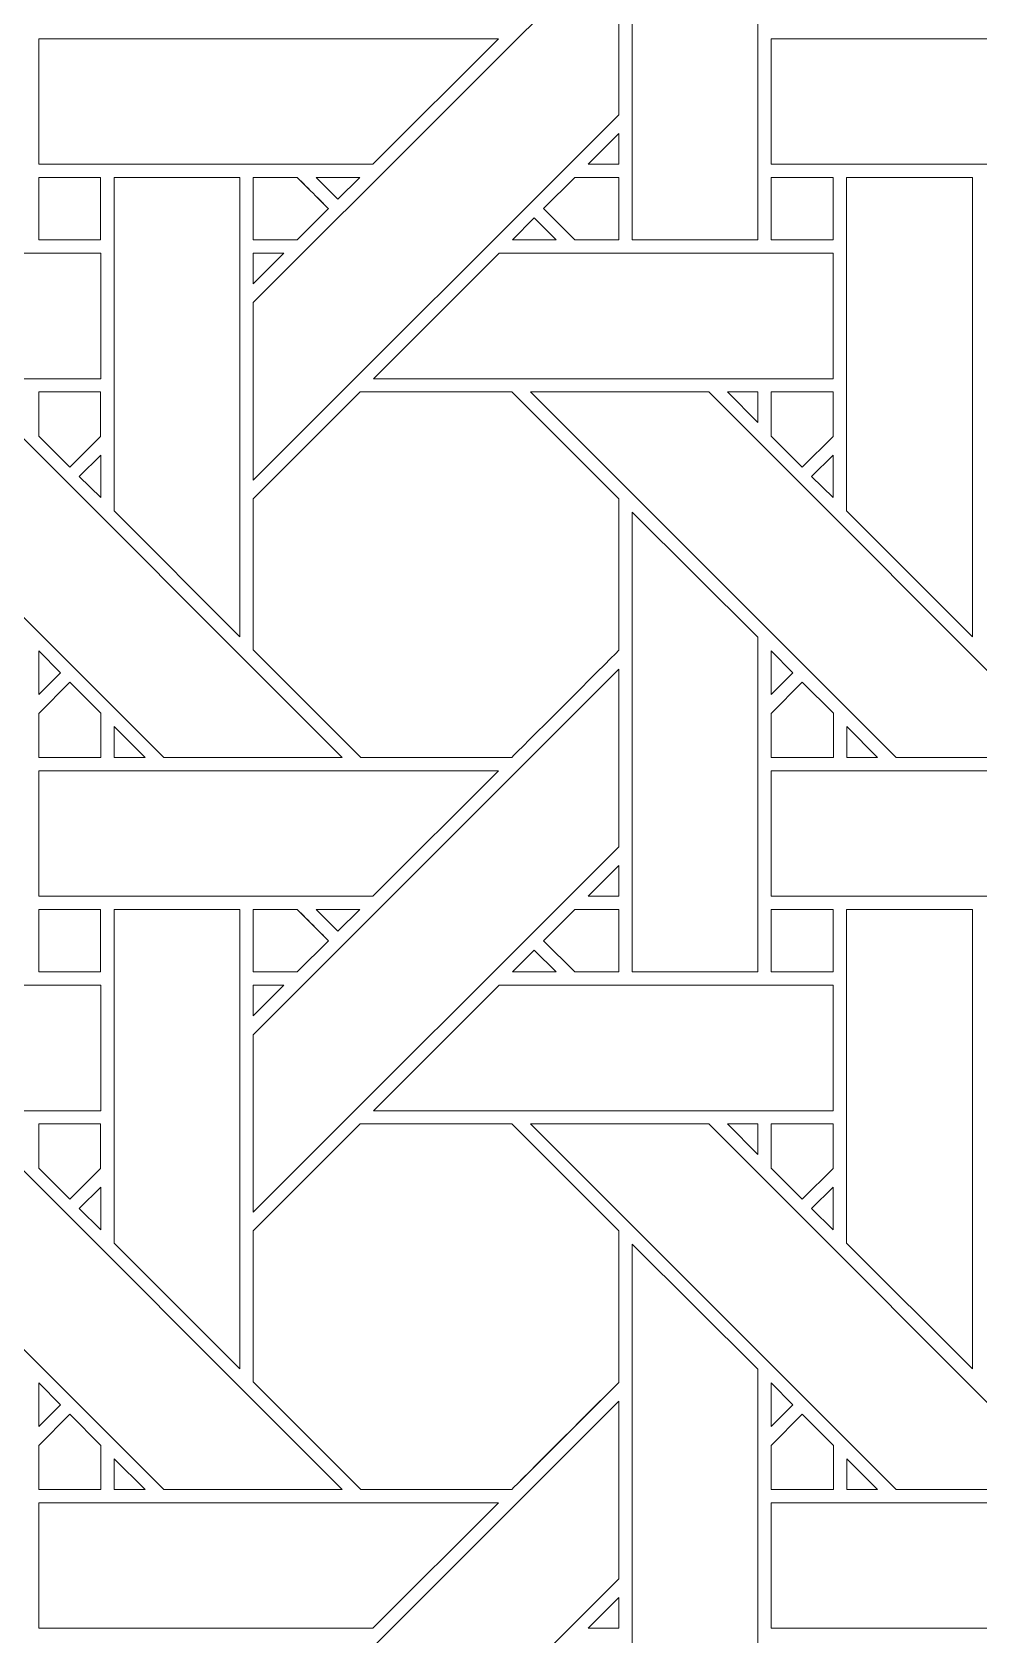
# Model space of a CAD drawing. Header units: inches. Extents: x 2.4 to 22.4, y -0.9 to 19.1.
# Drawn here: x 8.539 to 9.766, y 10.093 to 12.17 of the extents above; entities that cross this region are included whole.
import ezdxf

# ---------------------------------------------------------------- set-up
doc = ezdxf.new("R2010")
doc.units = ezdxf.units.IN
doc.header["$MEASUREMENT"] = 0
doc.layers.add('Design', color=7, linetype='Continuous', lineweight=0)

msp = doc.modelspace()

# ---------------------------------------------------------------- linework, layer by layer
at = {"layer": 'Design'}
for points, knots in [([(12.3829, 19.0948), (6.86, 19.0948), (2.3829, 14.6176), (2.3829, 9.0948), (2.3829, 3.5719), (6.86, -0.9052), (12.3829, -0.9052), (17.9057, -0.9052), (22.3829, 3.5719), (22.3829, 9.0948), (22.3829, 14.6176), (17.9057, 19.0948), (12.3829, 19.0948)], [0, 0, 0, 0, 1, 1, 1, 2, 2, 2, 3, 3, 3, 4, 4, 4, 4]), ([(12.3829, 17.972), (7.4801, 17.972), (3.5056, 13.9975), (3.5056, 9.0948), (3.5056, 4.192), (7.4801, 0.2175), (12.3829, 0.2175), (17.2856, 0.2175), (21.2601, 4.192), (21.2601, 9.0948), (21.2601, 13.9975), (17.2856, 17.972), (12.3829, 17.972)], [0, 0, 0, 0, 1, 1, 1, 2, 2, 2, 3, 3, 3, 4, 4, 4, 4]), ([(9.3163, 11.9006), (9.3163, 11.9006), (9.3163, 12.4964), (9.3163, 12.4964), (9.3163, 12.4964), (9.4791, 12.3343), (9.4791, 12.3343), (9.4791, 12.3343), (9.4791, 11.9006), (9.4791, 11.9006), (9.4791, 11.9006), (9.3163, 11.9006), (9.3163, 11.9006)], [0, 0, 0, 0, 1, 1, 1, 2, 2, 2, 3, 3, 3, 4, 4, 4, 4]), ([(9.2992, 12.0628), (9.2992, 12.0628), (8.8255, 11.5892), (8.8255, 11.5892), (8.8255, 11.5892), (8.8255, 11.8193), (8.8255, 11.8193), (8.8255, 11.8193), (9.2992, 12.2929), (9.2992, 12.2929), (9.2992, 12.2929), (9.2992, 12.0628), (9.2992, 12.0628)], [0, 0, 0, 0, 1, 1, 1, 2, 2, 2, 3, 3, 3, 4, 4, 4, 4]), ([(9.1433, 12.1613), (9.1433, 12.1613), (8.9806, 11.9986), (8.9806, 11.9986), (8.9806, 11.9986), (8.5476, 11.9986), (8.5476, 11.9986), (8.5476, 11.9986), (8.5476, 12.1613), (8.5476, 12.1613), (8.5476, 12.1613), (9.1433, 12.1613), (9.1433, 12.1613)], [0, 0, 0, 0, 1, 1, 1, 2, 2, 2, 3, 3, 3, 4, 4, 4, 4]), ([(10.0921, 12.1613), (10.0921, 12.1613), (9.9293, 11.9986), (9.9293, 11.9986), (9.9293, 11.9986), (9.4964, 11.9986), (9.4964, 11.9986), (9.4964, 11.9986), (9.4964, 12.1613), (9.4964, 12.1613), (9.4964, 12.1613), (10.0921, 12.1613), (10.0921, 12.1613)], [0, 0, 0, 0, 1, 1, 1, 2, 2, 2, 3, 3, 3, 4, 4, 4, 4]), ([(9.2594, 11.9987), (9.2594, 11.9987), (9.2992, 12.0384), (9.2992, 12.0384), (9.2992, 12.0384), (9.2992, 11.9987), (9.2992, 11.9987), (9.2992, 11.9987), (9.2594, 11.9987), (9.2594, 11.9987)], [0, 0, 0, 0, 1, 1, 1, 2, 2, 2, 3, 3, 3, 3]), ([(8.5476, 11.9006), (8.5476, 11.9006), (8.5476, 11.9814), (8.5476, 11.9814), (8.5476, 11.9814), (8.6278, 11.9814), (8.6278, 11.9814), (8.6278, 11.9814), (8.6278, 11.9006), (8.6278, 11.9006), (8.6278, 11.9006), (8.5476, 11.9006), (8.5476, 11.9006)], [0, 0, 0, 0, 1, 1, 1, 2, 2, 2, 3, 3, 3, 4, 4, 4, 4]), ([(8.6278, 11.9814), (8.6278, 11.9814), (8.6278, 11.9006), (8.6278, 11.9006), (8.6278, 11.9006), (8.5476, 11.9006), (8.5476, 11.9006), (8.5476, 11.9006), (8.5476, 11.9814), (8.5476, 11.9814), (8.5476, 11.9814), (8.6278, 11.9814), (8.6278, 11.9814)], [0, 0, 0, 0, 1, 1, 1, 2, 2, 2, 3, 3, 3, 4, 4, 4, 4]), ([(8.6454, 11.5492), (8.6454, 11.5492), (8.6454, 11.9814), (8.6454, 11.9814), (8.6454, 11.9814), (8.8083, 11.9814), (8.8083, 11.9814), (8.8083, 11.9814), (8.8083, 11.3863), (8.8083, 11.3863), (8.8083, 11.3863), (8.6454, 11.5492), (8.6454, 11.5492)], [0, 0, 0, 0, 1, 1, 1, 2, 2, 2, 3, 3, 3, 4, 4, 4, 4]), ([(8.8825, 11.9814), (8.8877, 11.9763), (8.9184, 11.9455), (8.9228, 11.9411), (8.9228, 11.9411), (8.8824, 11.9006), (8.8824, 11.9006), (8.8824, 11.9006), (8.8255, 11.9006), (8.8255, 11.9006), (8.8255, 11.9006), (8.8255, 11.9814), (8.8255, 11.9814), (8.8255, 11.9814), (8.8825, 11.9814), (8.8825, 11.9814)], [0, 0, 0, 0, 1, 1, 1, 2, 2, 2, 3, 3, 3, 4, 4, 4, 5, 5, 5, 5]), ([(8.9228, 11.9411), (8.9228, 11.9411), (8.8824, 11.9006), (8.8824, 11.9006), (8.8824, 11.9006), (8.8255, 11.9006), (8.8255, 11.9006), (8.8255, 11.9006), (8.8255, 11.9814), (8.8255, 11.9814), (8.8255, 11.9814), (8.8825, 11.9814), (8.8825, 11.9814), (8.8878, 11.9762), (8.9186, 11.9453), (8.9228, 11.9411)], [0, 0, 0, 0, 1, 1, 1, 2, 2, 2, 3, 3, 3, 4, 4, 4, 5, 5, 5, 5]), ([(8.9351, 11.9532), (8.9351, 11.9532), (8.9069, 11.9814), (8.9069, 11.9814), (8.9069, 11.9814), (8.9634, 11.9814), (8.9634, 11.9814), (8.9634, 11.9814), (8.9351, 11.9532), (8.9351, 11.9532)], [0, 0, 0, 0, 1, 1, 1, 2, 2, 2, 3, 3, 3, 3]), ([(9.242, 11.9006), (9.242, 11.9006), (9.2017, 11.941), (9.2017, 11.941), (9.2017, 11.941), (9.2421, 11.9814), (9.2421, 11.9814), (9.2421, 11.9814), (9.2991, 11.9814), (9.2991, 11.9814), (9.2991, 11.9814), (9.2991, 11.9006), (9.2991, 11.9006), (9.2991, 11.9006), (9.242, 11.9006), (9.242, 11.9006)], [0, 0, 0, 0, 1, 1, 1, 2, 2, 2, 3, 3, 3, 4, 4, 4, 5, 5, 5, 5]), ([(9.2991, 11.9814), (9.2991, 11.9814), (9.2991, 11.9006), (9.2991, 11.9006), (9.2991, 11.9006), (9.242, 11.9006), (9.242, 11.9006), (9.242, 11.9006), (9.2017, 11.941), (9.2017, 11.941), (9.2017, 11.941), (9.2421, 11.9814), (9.2421, 11.9814), (9.2421, 11.9814), (9.2991, 11.9814), (9.2991, 11.9814)], [0, 0, 0, 0, 1, 1, 1, 2, 2, 2, 3, 3, 3, 4, 4, 4, 5, 5, 5, 5]), ([(9.4963, 11.9006), (9.4963, 11.9006), (9.4963, 11.9814), (9.4963, 11.9814), (9.4963, 11.9814), (9.5766, 11.9814), (9.5766, 11.9814), (9.5766, 11.9814), (9.5766, 11.9006), (9.5766, 11.9006), (9.5766, 11.9006), (9.4963, 11.9006), (9.4963, 11.9006)], [0, 0, 0, 0, 1, 1, 1, 2, 2, 2, 3, 3, 3, 4, 4, 4, 4]), ([(9.5766, 11.9814), (9.5766, 11.9814), (9.5766, 11.9006), (9.5766, 11.9006), (9.5766, 11.9006), (9.4963, 11.9006), (9.4963, 11.9006), (9.4963, 11.9006), (9.4963, 11.9814), (9.4963, 11.9814), (9.4963, 11.9814), (9.5766, 11.9814), (9.5766, 11.9814)], [0, 0, 0, 0, 1, 1, 1, 2, 2, 2, 3, 3, 3, 4, 4, 4, 4]), ([(9.7571, 11.9814), (9.7571, 11.9814), (9.7571, 11.3863), (9.7571, 11.3863), (9.7571, 11.3863), (9.5942, 11.5492), (9.5942, 11.5492), (9.5942, 11.5492), (9.5942, 11.9814), (9.5942, 11.9814), (9.5942, 11.9814), (9.7571, 11.9814), (9.7571, 11.9814)], [0, 0, 0, 0, 1, 1, 1, 2, 2, 2, 3, 3, 3, 4, 4, 4, 4]), ([(9.2178, 11.9006), (9.2178, 11.9006), (9.1613, 11.9006), (9.1613, 11.9006), (9.1613, 11.9006), (9.1896, 11.9289), (9.1896, 11.9289), (9.1896, 11.9289), (9.2178, 11.9006), (9.2178, 11.9006)], [0, 0, 0, 0, 1, 1, 1, 2, 2, 2, 3, 3, 3, 3]), ([(8.6279, 11.8835), (8.6279, 11.8835), (8.6279, 11.7206), (8.6279, 11.7206), (8.6279, 11.7206), (8.0326, 11.7206), (8.0326, 11.7206), (8.0326, 11.7206), (8.1955, 11.8835), (8.1955, 11.8835), (8.1955, 11.8835), (8.6279, 11.8835), (8.6279, 11.8835)], [0, 0, 0, 0, 1, 1, 1, 2, 2, 2, 3, 3, 3, 4, 4, 4, 4]), ([(8.8255, 11.8436), (8.8255, 11.8436), (8.8255, 11.8835), (8.8255, 11.8835), (8.8255, 11.8835), (8.8653, 11.8835), (8.8653, 11.8835), (8.8653, 11.8835), (8.8255, 11.8436), (8.8255, 11.8436)], [0, 0, 0, 0, 1, 1, 1, 2, 2, 2, 3, 3, 3, 3]), ([(9.5766, 11.8835), (9.5766, 11.8835), (9.5766, 11.7206), (9.5766, 11.7206), (9.5766, 11.7206), (8.9813, 11.7206), (8.9813, 11.7206), (8.9813, 11.7206), (9.1442, 11.8835), (9.1442, 11.8835), (9.1442, 11.8835), (9.5766, 11.8835), (9.5766, 11.8835)], [0, 0, 0, 0, 1, 1, 1, 2, 2, 2, 3, 3, 3, 4, 4, 4, 4]), ([(8.9405, 11.2299), (8.9405, 11.2299), (8.7095, 11.2299), (8.7095, 11.2299), (8.7095, 11.2299), (8.2359, 11.7035), (8.2359, 11.7035), (8.2359, 11.7035), (8.4669, 11.7035), (8.4669, 11.7035), (8.4669, 11.7035), (8.9405, 11.2299), (8.9405, 11.2299)], [0, 0, 0, 0, 1, 1, 1, 2, 2, 2, 3, 3, 3, 4, 4, 4, 4]), ([(8.6278, 11.7035), (8.6278, 11.7035), (8.6278, 11.6459), (8.6278, 11.6459), (8.6278, 11.6459), (8.5879, 11.606), (8.5879, 11.606), (8.5879, 11.606), (8.5476, 11.6463), (8.5476, 11.6463), (8.5476, 11.6463), (8.5476, 11.7035), (8.5476, 11.7035), (8.5476, 11.7035), (8.6278, 11.7035), (8.6278, 11.7035)], [0, 0, 0, 0, 1, 1, 1, 2, 2, 2, 3, 3, 3, 4, 4, 4, 5, 5, 5, 5]), ([(8.6278, 11.6459), (8.6278, 11.6459), (8.5879, 11.606), (8.5879, 11.606), (8.5879, 11.606), (8.5476, 11.6463), (8.5476, 11.6463), (8.5476, 11.6463), (8.5476, 11.7035), (8.5476, 11.7035), (8.5476, 11.7035), (8.6278, 11.7035), (8.6278, 11.7035), (8.6278, 11.7035), (8.6278, 11.6459), (8.6278, 11.6459)], [0, 0, 0, 0, 1, 1, 1, 2, 2, 2, 3, 3, 3, 4, 4, 4, 5, 5, 5, 5]), ([(8.9642, 11.7035), (8.9642, 11.7035), (9.1604, 11.7035), (9.1604, 11.7035), (9.1604, 11.7035), (9.2991, 11.5648), (9.2991, 11.5648), (9.2991, 11.5648), (9.2991, 11.3686), (9.2991, 11.3686), (9.2813, 11.3507), (9.1694, 11.2389), (9.1604, 11.2299), (9.1604, 11.2299), (8.9647, 11.2299), (8.9647, 11.2299), (8.9647, 11.2299), (8.8255, 11.3691), (8.8255, 11.3691), (8.8255, 11.3691), (8.8255, 11.5648), (8.8255, 11.5648), (8.8255, 11.5648), (8.9642, 11.7035), (8.9642, 11.7035)], [0, 0, 0, 0, 1, 1, 1, 2, 2, 2, 3, 3, 3, 4, 4, 4, 5, 5, 5, 6, 6, 6, 7, 7, 7, 8, 8, 8, 8]), ([(8.9642, 11.7035), (8.9642, 11.7035), (9.1604, 11.7035), (9.1604, 11.7035), (9.1604, 11.7035), (9.2991, 11.5648), (9.2991, 11.5648), (9.2991, 11.5648), (9.2991, 11.3686), (9.2991, 11.3686), (9.2813, 11.3507), (9.1694, 11.2389), (9.1604, 11.2299), (9.1604, 11.2299), (8.9647, 11.2299), (8.9647, 11.2299), (8.9647, 11.2299), (8.8255, 11.3691), (8.8255, 11.3691), (8.8255, 11.3691), (8.8255, 11.5648), (8.8255, 11.5648), (8.8255, 11.5648), (8.9642, 11.7035), (8.9642, 11.7035)], [0, 0, 0, 0, 1, 1, 1, 2, 2, 2, 3, 3, 3, 4, 4, 4, 5, 5, 5, 6, 6, 6, 7, 7, 7, 8, 8, 8, 8]), ([(9.4156, 11.7035), (9.4156, 11.7035), (9.8892, 11.2299), (9.8892, 11.2299), (9.8892, 11.2299), (9.6582, 11.2299), (9.6582, 11.2299), (9.6582, 11.2299), (9.1846, 11.7035), (9.1846, 11.7035), (9.1846, 11.7035), (9.4156, 11.7035), (9.4156, 11.7035)], [0, 0, 0, 0, 1, 1, 1, 2, 2, 2, 3, 3, 3, 4, 4, 4, 4]), ([(9.4791, 11.7035), (9.4791, 11.7035), (9.4791, 11.6637), (9.4791, 11.6637), (9.4791, 11.6637), (9.4397, 11.7035), (9.4397, 11.7035), (9.4397, 11.7035), (9.4791, 11.7035), (9.4791, 11.7035)], [0, 0, 0, 0, 1, 1, 1, 2, 2, 2, 3, 3, 3, 3]), ([(9.4963, 11.6463), (9.4963, 11.6463), (9.4963, 11.7035), (9.4963, 11.7035), (9.4963, 11.7035), (9.5766, 11.7035), (9.5766, 11.7035), (9.5766, 11.7035), (9.5766, 11.6459), (9.5766, 11.6459), (9.5766, 11.6459), (9.5366, 11.606), (9.5366, 11.606), (9.5366, 11.606), (9.4963, 11.6463), (9.4963, 11.6463)], [0, 0, 0, 0, 1, 1, 1, 2, 2, 2, 3, 3, 3, 4, 4, 4, 5, 5, 5, 5]), ([(9.5366, 11.606), (9.5366, 11.606), (9.4963, 11.6463), (9.4963, 11.6463), (9.4963, 11.6463), (9.4963, 11.7035), (9.4963, 11.7035), (9.4963, 11.7035), (9.5766, 11.7035), (9.5766, 11.7035), (9.5766, 11.7035), (9.5766, 11.6459), (9.5766, 11.6459), (9.5766, 11.6459), (9.5366, 11.606), (9.5366, 11.606)], [0, 0, 0, 0, 1, 1, 1, 2, 2, 2, 3, 3, 3, 4, 4, 4, 5, 5, 5, 5]), ([(8.6279, 11.6217), (8.6279, 11.6217), (8.6279, 11.5665), (8.6279, 11.5665), (8.6279, 11.5665), (8.6001, 11.5939), (8.6001, 11.5939), (8.6001, 11.5939), (8.6279, 11.6217), (8.6279, 11.6217)], [0, 0, 0, 0, 1, 1, 1, 2, 2, 2, 3, 3, 3, 3]), ([(9.5766, 11.6217), (9.5766, 11.6217), (9.5766, 11.5665), (9.5766, 11.5665), (9.5766, 11.5665), (9.5488, 11.5939), (9.5488, 11.5939), (9.5488, 11.5939), (9.5766, 11.6217), (9.5766, 11.6217)], [0, 0, 0, 0, 1, 1, 1, 2, 2, 2, 3, 3, 3, 3]), ([(9.3163, 10.9519), (9.3163, 10.9519), (9.3163, 11.5477), (9.3163, 11.5477), (9.3163, 11.5477), (9.4791, 11.3855), (9.4791, 11.3855), (9.4791, 11.3855), (9.4791, 10.9519), (9.4791, 10.9519), (9.4791, 10.9519), (9.3163, 10.9519), (9.3163, 10.9519)], [0, 0, 0, 0, 1, 1, 1, 2, 2, 2, 3, 3, 3, 4, 4, 4, 4]), ([(8.5476, 11.3113), (8.5476, 11.3113), (8.5476, 11.3681), (8.5476, 11.3681), (8.5476, 11.3681), (8.5758, 11.3395), (8.5758, 11.3395), (8.5758, 11.3395), (8.5476, 11.3113), (8.5476, 11.3113)], [0, 0, 0, 0, 1, 1, 1, 2, 2, 2, 3, 3, 3, 3]), ([(9.4964, 11.3113), (9.4964, 11.3113), (9.4964, 11.3681), (9.4964, 11.3681), (9.4964, 11.3681), (9.5246, 11.3395), (9.5246, 11.3395), (9.5246, 11.3395), (9.4964, 11.3113), (9.4964, 11.3113)], [0, 0, 0, 0, 1, 1, 1, 2, 2, 2, 3, 3, 3, 3]), ([(9.2992, 11.1141), (9.2992, 11.1141), (8.8255, 10.6404), (8.8255, 10.6404), (8.8255, 10.6404), (8.8255, 10.8705), (8.8255, 10.8705), (8.8255, 10.8705), (9.2992, 11.3441), (9.2992, 11.3441), (9.2992, 11.3441), (9.2992, 11.1141), (9.2992, 11.1141)], [0, 0, 0, 0, 1, 1, 1, 2, 2, 2, 3, 3, 3, 4, 4, 4, 4]), ([(8.5476, 11.2297), (8.5476, 11.2297), (8.5476, 11.2869), (8.5476, 11.2869), (8.5476, 11.2869), (8.5879, 11.3273), (8.5879, 11.3273), (8.5879, 11.3273), (8.6282, 11.287), (8.6282, 11.287), (8.6282, 11.287), (8.6282, 11.2297), (8.6282, 11.2297), (8.6282, 11.2297), (8.5476, 11.2297), (8.5476, 11.2297)], [0, 0, 0, 0, 1, 1, 1, 2, 2, 2, 3, 3, 3, 4, 4, 4, 5, 5, 5, 5]), ([(8.5879, 11.3273), (8.5879, 11.3273), (8.6282, 11.287), (8.6282, 11.287), (8.6282, 11.287), (8.6282, 11.2297), (8.6282, 11.2297), (8.6282, 11.2297), (8.5476, 11.2297), (8.5476, 11.2297), (8.5476, 11.2297), (8.5476, 11.2869), (8.5476, 11.2869), (8.5476, 11.2869), (8.5879, 11.3273), (8.5879, 11.3273)], [0, 0, 0, 0, 1, 1, 1, 2, 2, 2, 3, 3, 3, 4, 4, 4, 5, 5, 5, 5]), ([(9.4963, 11.2297), (9.4963, 11.2297), (9.4963, 11.2869), (9.4963, 11.2869), (9.4963, 11.2869), (9.5367, 11.3273), (9.5367, 11.3273), (9.5367, 11.3273), (9.577, 11.287), (9.577, 11.287), (9.577, 11.287), (9.577, 11.2297), (9.577, 11.2297), (9.577, 11.2297), (9.4963, 11.2297), (9.4963, 11.2297)], [0, 0, 0, 0, 1, 1, 1, 2, 2, 2, 3, 3, 3, 4, 4, 4, 5, 5, 5, 5]), ([(9.5367, 11.3273), (9.5367, 11.3273), (9.577, 11.287), (9.577, 11.287), (9.577, 11.287), (9.577, 11.2297), (9.577, 11.2297), (9.577, 11.2297), (9.4963, 11.2297), (9.4963, 11.2297), (9.4963, 11.2297), (9.4963, 11.2869), (9.4963, 11.2869), (9.4963, 11.2869), (9.5367, 11.3273), (9.5367, 11.3273)], [0, 0, 0, 0, 1, 1, 1, 2, 2, 2, 3, 3, 3, 4, 4, 4, 5, 5, 5, 5]), ([(8.6455, 11.2299), (8.6455, 11.2299), (8.6455, 11.2697), (8.6455, 11.2697), (8.6455, 11.2697), (8.6853, 11.2299), (8.6853, 11.2299), (8.6853, 11.2299), (8.6455, 11.2299), (8.6455, 11.2299)], [0, 0, 0, 0, 1, 1, 1, 2, 2, 2, 3, 3, 3, 3]), ([(9.5943, 11.2299), (9.5943, 11.2299), (9.5943, 11.2697), (9.5943, 11.2697), (9.5943, 11.2697), (9.634, 11.2299), (9.634, 11.2299), (9.634, 11.2299), (9.5943, 11.2299), (9.5943, 11.2299)], [0, 0, 0, 0, 1, 1, 1, 2, 2, 2, 3, 3, 3, 3]), ([(9.1433, 11.2126), (9.1433, 11.2126), (8.9806, 11.0499), (8.9806, 11.0499), (8.9806, 11.0499), (8.5476, 11.0499), (8.5476, 11.0499), (8.5476, 11.0499), (8.5476, 11.2126), (8.5476, 11.2126), (8.5476, 11.2126), (9.1433, 11.2126), (9.1433, 11.2126)], [0, 0, 0, 0, 1, 1, 1, 2, 2, 2, 3, 3, 3, 4, 4, 4, 4]), ([(10.0921, 11.2126), (10.0921, 11.2126), (9.9293, 11.0499), (9.9293, 11.0499), (9.9293, 11.0499), (9.4964, 11.0499), (9.4964, 11.0499), (9.4964, 11.0499), (9.4964, 11.2126), (9.4964, 11.2126), (9.4964, 11.2126), (10.0921, 11.2126), (10.0921, 11.2126)], [0, 0, 0, 0, 1, 1, 1, 2, 2, 2, 3, 3, 3, 4, 4, 4, 4]), ([(9.2594, 11.0499), (9.2594, 11.0499), (9.2992, 11.0897), (9.2992, 11.0897), (9.2992, 11.0897), (9.2992, 11.0499), (9.2992, 11.0499), (9.2992, 11.0499), (9.2594, 11.0499), (9.2594, 11.0499)], [0, 0, 0, 0, 1, 1, 1, 2, 2, 2, 3, 3, 3, 3]), ([(8.5476, 10.9519), (8.5476, 10.9519), (8.5476, 11.0327), (8.5476, 11.0327), (8.5476, 11.0327), (8.6278, 11.0327), (8.6278, 11.0327), (8.6278, 11.0327), (8.6278, 10.9519), (8.6278, 10.9519), (8.6278, 10.9519), (8.5476, 10.9519), (8.5476, 10.9519)], [0, 0, 0, 0, 1, 1, 1, 2, 2, 2, 3, 3, 3, 4, 4, 4, 4]), ([(8.6278, 11.0327), (8.6278, 11.0327), (8.6278, 10.9519), (8.6278, 10.9519), (8.6278, 10.9519), (8.5476, 10.9519), (8.5476, 10.9519), (8.5476, 10.9519), (8.5476, 11.0327), (8.5476, 11.0327), (8.5476, 11.0327), (8.6278, 11.0327), (8.6278, 11.0327)], [0, 0, 0, 0, 1, 1, 1, 2, 2, 2, 3, 3, 3, 4, 4, 4, 4]), ([(8.8083, 11.0326), (8.8083, 11.0326), (8.8083, 10.4375), (8.8083, 10.4375), (8.8083, 10.4375), (8.6454, 10.6004), (8.6454, 10.6004), (8.6454, 10.6004), (8.6454, 11.0326), (8.6454, 11.0326), (8.6454, 11.0326), (8.8083, 11.0326), (8.8083, 11.0326)], [0, 0, 0, 0, 1, 1, 1, 2, 2, 2, 3, 3, 3, 4, 4, 4, 4]), ([(8.8825, 11.0327), (8.8877, 11.0276), (8.9184, 10.9967), (8.9228, 10.9923), (8.9228, 10.9923), (8.8824, 10.9519), (8.8824, 10.9519), (8.8824, 10.9519), (8.8255, 10.9519), (8.8255, 10.9519), (8.8255, 10.9519), (8.8255, 11.0327), (8.8255, 11.0327), (8.8255, 11.0327), (8.8825, 11.0327), (8.8825, 11.0327)], [0, 0, 0, 0, 1, 1, 1, 2, 2, 2, 3, 3, 3, 4, 4, 4, 5, 5, 5, 5]), ([(8.9228, 10.9923), (8.9228, 10.9923), (8.8824, 10.9519), (8.8824, 10.9519), (8.8824, 10.9519), (8.8255, 10.9519), (8.8255, 10.9519), (8.8255, 10.9519), (8.8255, 11.0327), (8.8255, 11.0327), (8.8255, 11.0327), (8.8825, 11.0327), (8.8825, 11.0327), (8.8878, 11.0274), (8.9186, 10.9966), (8.9228, 10.9923)], [0, 0, 0, 0, 1, 1, 1, 2, 2, 2, 3, 3, 3, 4, 4, 4, 5, 5, 5, 5]), ([(8.9069, 11.0326), (8.9069, 11.0326), (8.9634, 11.0326), (8.9634, 11.0326), (8.9634, 11.0326), (8.9351, 11.0045), (8.9351, 11.0045), (8.9351, 11.0045), (8.9069, 11.0326), (8.9069, 11.0326)], [0, 0, 0, 0, 1, 1, 1, 2, 2, 2, 3, 3, 3, 3]), ([(9.242, 10.9519), (9.242, 10.9519), (9.2017, 10.9923), (9.2017, 10.9923), (9.2017, 10.9923), (9.2421, 11.0327), (9.2421, 11.0327), (9.2421, 11.0327), (9.2991, 11.0327), (9.2991, 11.0327), (9.2991, 11.0327), (9.2991, 10.9519), (9.2991, 10.9519), (9.2991, 10.9519), (9.242, 10.9519), (9.242, 10.9519)], [0, 0, 0, 0, 1, 1, 1, 2, 2, 2, 3, 3, 3, 4, 4, 4, 5, 5, 5, 5]), ([(9.2991, 11.0327), (9.2991, 11.0327), (9.2991, 10.9519), (9.2991, 10.9519), (9.2991, 10.9519), (9.242, 10.9519), (9.242, 10.9519), (9.242, 10.9519), (9.2017, 10.9923), (9.2017, 10.9923), (9.2017, 10.9923), (9.2421, 11.0327), (9.2421, 11.0327), (9.2421, 11.0327), (9.2991, 11.0327), (9.2991, 11.0327)], [0, 0, 0, 0, 1, 1, 1, 2, 2, 2, 3, 3, 3, 4, 4, 4, 5, 5, 5, 5]), ([(9.4963, 10.9519), (9.4963, 10.9519), (9.4963, 11.0327), (9.4963, 11.0327), (9.4963, 11.0327), (9.5766, 11.0327), (9.5766, 11.0327), (9.5766, 11.0327), (9.5766, 10.9519), (9.5766, 10.9519), (9.5766, 10.9519), (9.4963, 10.9519), (9.4963, 10.9519)], [0, 0, 0, 0, 1, 1, 1, 2, 2, 2, 3, 3, 3, 4, 4, 4, 4]), ([(9.5766, 11.0327), (9.5766, 11.0327), (9.5766, 10.9519), (9.5766, 10.9519), (9.5766, 10.9519), (9.4963, 10.9519), (9.4963, 10.9519), (9.4963, 10.9519), (9.4963, 11.0327), (9.4963, 11.0327), (9.4963, 11.0327), (9.5766, 11.0327), (9.5766, 11.0327)], [0, 0, 0, 0, 1, 1, 1, 2, 2, 2, 3, 3, 3, 4, 4, 4, 4]), ([(9.5942, 10.6004), (9.5942, 10.6004), (9.5942, 11.0326), (9.5942, 11.0326), (9.5942, 11.0326), (9.7571, 11.0326), (9.7571, 11.0326), (9.7571, 11.0326), (9.7571, 10.4375), (9.7571, 10.4375), (9.7571, 10.4375), (9.5942, 10.6004), (9.5942, 10.6004)], [0, 0, 0, 0, 1, 1, 1, 2, 2, 2, 3, 3, 3, 4, 4, 4, 4]), ([(9.2178, 10.9519), (9.2178, 10.9519), (9.1613, 10.9519), (9.1613, 10.9519), (9.1613, 10.9519), (9.1896, 10.9801), (9.1896, 10.9801), (9.1896, 10.9801), (9.2178, 10.9519), (9.2178, 10.9519)], [0, 0, 0, 0, 1, 1, 1, 2, 2, 2, 3, 3, 3, 3]), ([(8.6279, 10.9347), (8.6279, 10.9347), (8.6279, 10.7719), (8.6279, 10.7719), (8.6279, 10.7719), (8.0326, 10.7719), (8.0326, 10.7719), (8.0326, 10.7719), (8.1954, 10.9347), (8.1954, 10.9347), (8.1954, 10.9347), (8.6279, 10.9347), (8.6279, 10.9347)], [0, 0, 0, 0, 1, 1, 1, 2, 2, 2, 3, 3, 3, 4, 4, 4, 4]), ([(8.8653, 10.9347), (8.8653, 10.9347), (8.8255, 10.8949), (8.8255, 10.8949), (8.8255, 10.8949), (8.8255, 10.9347), (8.8255, 10.9347), (8.8255, 10.9347), (8.8653, 10.9347), (8.8653, 10.9347)], [0, 0, 0, 0, 1, 1, 1, 2, 2, 2, 3, 3, 3, 3]), ([(9.5766, 10.9347), (9.5766, 10.9347), (9.5766, 10.7719), (9.5766, 10.7719), (9.5766, 10.7719), (8.9813, 10.7719), (8.9813, 10.7719), (8.9813, 10.7719), (9.1442, 10.9347), (9.1442, 10.9347), (9.1442, 10.9347), (9.5766, 10.9347), (9.5766, 10.9347)], [0, 0, 0, 0, 1, 1, 1, 2, 2, 2, 3, 3, 3, 4, 4, 4, 4]), ([(8.4669, 10.7548), (8.4669, 10.7548), (8.9405, 10.2811), (8.9405, 10.2811), (8.9405, 10.2811), (8.7095, 10.2811), (8.7095, 10.2811), (8.7095, 10.2811), (8.2359, 10.7548), (8.2359, 10.7548), (8.2359, 10.7548), (8.4669, 10.7548), (8.4669, 10.7548)], [0, 0, 0, 0, 1, 1, 1, 2, 2, 2, 3, 3, 3, 4, 4, 4, 4]), ([(8.6278, 10.7548), (8.6278, 10.7548), (8.6278, 10.6972), (8.6278, 10.6972), (8.6278, 10.6972), (8.5879, 10.6573), (8.5879, 10.6573), (8.5879, 10.6573), (8.5476, 10.6976), (8.5476, 10.6976), (8.5476, 10.6976), (8.5476, 10.7548), (8.5476, 10.7548), (8.5476, 10.7548), (8.6278, 10.7548), (8.6278, 10.7548)], [0, 0, 0, 0, 1, 1, 1, 2, 2, 2, 3, 3, 3, 4, 4, 4, 5, 5, 5, 5]), ([(8.5879, 10.6573), (8.5879, 10.6573), (8.5476, 10.6976), (8.5476, 10.6976), (8.5476, 10.6976), (8.5476, 10.7548), (8.5476, 10.7548), (8.5476, 10.7548), (8.6278, 10.7548), (8.6278, 10.7548), (8.6278, 10.7548), (8.6278, 10.6972), (8.6278, 10.6972), (8.6278, 10.6972), (8.5879, 10.6573), (8.5879, 10.6573)], [0, 0, 0, 0, 1, 1, 1, 2, 2, 2, 3, 3, 3, 4, 4, 4, 5, 5, 5, 5]), ([(8.9642, 10.7548), (8.9642, 10.7548), (9.1604, 10.7548), (9.1604, 10.7548), (9.1604, 10.7548), (9.2991, 10.6161), (9.2991, 10.6161), (9.2991, 10.6161), (9.2991, 10.4199), (9.2991, 10.4199), (9.2813, 10.4019), (9.1694, 10.2902), (9.1604, 10.2812), (9.1604, 10.2812), (8.9647, 10.2812), (8.9647, 10.2812), (8.9647, 10.2812), (8.8255, 10.4204), (8.8255, 10.4204), (8.8255, 10.4204), (8.8255, 10.6161), (8.8255, 10.6161), (8.8255, 10.6161), (8.9642, 10.7548), (8.9642, 10.7548)], [0, 0, 0, 0, 1, 1, 1, 2, 2, 2, 3, 3, 3, 4, 4, 4, 5, 5, 5, 6, 6, 6, 7, 7, 7, 8, 8, 8, 8]), ([(9.1604, 10.7548), (9.1604, 10.7548), (9.2991, 10.6161), (9.2991, 10.6161), (9.2991, 10.6161), (9.2991, 10.4199), (9.2991, 10.4199), (9.2811, 10.4017), (9.1692, 10.29), (9.1604, 10.2812), (9.1604, 10.2812), (8.9647, 10.2812), (8.9647, 10.2812), (8.9647, 10.2812), (8.8255, 10.4204), (8.8255, 10.4204), (8.8255, 10.4204), (8.8255, 10.6161), (8.8255, 10.6161), (8.8255, 10.6161), (8.9642, 10.7548), (8.9642, 10.7548), (8.9642, 10.7548), (9.1604, 10.7548), (9.1604, 10.7548)], [0, 0, 0, 0, 1, 1, 1, 2, 2, 2, 3, 3, 3, 4, 4, 4, 5, 5, 5, 6, 6, 6, 7, 7, 7, 8, 8, 8, 8]), ([(9.8892, 10.2811), (9.8892, 10.2811), (9.6582, 10.2811), (9.6582, 10.2811), (9.6582, 10.2811), (9.1846, 10.7548), (9.1846, 10.7548), (9.1846, 10.7548), (9.4156, 10.7548), (9.4156, 10.7548), (9.4156, 10.7548), (9.8892, 10.2811), (9.8892, 10.2811)], [0, 0, 0, 0, 1, 1, 1, 2, 2, 2, 3, 3, 3, 4, 4, 4, 4]), ([(9.4397, 10.7548), (9.4397, 10.7548), (9.4791, 10.7548), (9.4791, 10.7548), (9.4791, 10.7548), (9.4791, 10.715), (9.4791, 10.715), (9.4791, 10.715), (9.4397, 10.7548), (9.4397, 10.7548)], [0, 0, 0, 0, 1, 1, 1, 2, 2, 2, 3, 3, 3, 3]), ([(9.4963, 10.6976), (9.4963, 10.6976), (9.4963, 10.7548), (9.4963, 10.7548), (9.4963, 10.7548), (9.5766, 10.7548), (9.5766, 10.7548), (9.5766, 10.7548), (9.5766, 10.6972), (9.5766, 10.6972), (9.5766, 10.6972), (9.5366, 10.6573), (9.5366, 10.6573), (9.5366, 10.6573), (9.4963, 10.6976), (9.4963, 10.6976)], [0, 0, 0, 0, 1, 1, 1, 2, 2, 2, 3, 3, 3, 4, 4, 4, 5, 5, 5, 5]), ([(9.5766, 10.6972), (9.5766, 10.6972), (9.5366, 10.6573), (9.5366, 10.6573), (9.5366, 10.6573), (9.4963, 10.6976), (9.4963, 10.6976), (9.4963, 10.6976), (9.4963, 10.7548), (9.4963, 10.7548), (9.4963, 10.7548), (9.5766, 10.7548), (9.5766, 10.7548), (9.5766, 10.7548), (9.5766, 10.6972), (9.5766, 10.6972)], [0, 0, 0, 0, 1, 1, 1, 2, 2, 2, 3, 3, 3, 4, 4, 4, 5, 5, 5, 5]), ([(8.6279, 10.6729), (8.6279, 10.6729), (8.6279, 10.6178), (8.6279, 10.6178), (8.6279, 10.6178), (8.6001, 10.6452), (8.6001, 10.6452), (8.6001, 10.6452), (8.6279, 10.6729), (8.6279, 10.6729)], [0, 0, 0, 0, 1, 1, 1, 2, 2, 2, 3, 3, 3, 3]), ([(9.5766, 10.6729), (9.5766, 10.6729), (9.5766, 10.6178), (9.5766, 10.6178), (9.5766, 10.6178), (9.5488, 10.6452), (9.5488, 10.6452), (9.5488, 10.6452), (9.5766, 10.6729), (9.5766, 10.6729)], [0, 0, 0, 0, 1, 1, 1, 2, 2, 2, 3, 3, 3, 3]), ([(9.4791, 10.4368), (9.4791, 10.4368), (9.4791, 10.0031), (9.4791, 10.0031), (9.4791, 10.0031), (9.3163, 10.0031), (9.3163, 10.0031), (9.3163, 10.0031), (9.3163, 10.599), (9.3163, 10.599), (9.3163, 10.599), (9.4791, 10.4368), (9.4791, 10.4368)], [0, 0, 0, 0, 1, 1, 1, 2, 2, 2, 3, 3, 3, 4, 4, 4, 4]), ([(8.5476, 10.3626), (8.5476, 10.3626), (8.5476, 10.4193), (8.5476, 10.4193), (8.5476, 10.4193), (8.5758, 10.3908), (8.5758, 10.3908), (8.5758, 10.3908), (8.5476, 10.3626), (8.5476, 10.3626)], [0, 0, 0, 0, 1, 1, 1, 2, 2, 2, 3, 3, 3, 3]), ([(9.4964, 10.3626), (9.4964, 10.3626), (9.4964, 10.4193), (9.4964, 10.4193), (9.4964, 10.4193), (9.5246, 10.3908), (9.5246, 10.3908), (9.5246, 10.3908), (9.4964, 10.3626), (9.4964, 10.3626)], [0, 0, 0, 0, 1, 1, 1, 2, 2, 2, 3, 3, 3, 3]), ([(8.8255, 9.9218), (8.8255, 9.9218), (9.2992, 10.3954), (9.2992, 10.3954), (9.2992, 10.3954), (9.2992, 10.1654), (9.2992, 10.1654), (9.2992, 10.1654), (8.8255, 9.6917), (8.8255, 9.6917), (8.8255, 9.6917), (8.8255, 9.9218), (8.8255, 9.9218)], [0, 0, 0, 0, 1, 1, 1, 2, 2, 2, 3, 3, 3, 4, 4, 4, 4]), ([(8.5476, 10.2809), (8.5476, 10.2809), (8.5476, 10.3382), (8.5476, 10.3382), (8.5476, 10.3382), (8.5879, 10.3785), (8.5879, 10.3785), (8.5879, 10.3785), (8.6282, 10.3382), (8.6282, 10.3382), (8.6282, 10.3382), (8.6282, 10.2809), (8.6282, 10.2809), (8.6282, 10.2809), (8.5476, 10.2809), (8.5476, 10.2809)], [0, 0, 0, 0, 1, 1, 1, 2, 2, 2, 3, 3, 3, 4, 4, 4, 5, 5, 5, 5]), ([(8.5879, 10.3785), (8.5879, 10.3785), (8.6282, 10.3382), (8.6282, 10.3382), (8.6282, 10.3382), (8.6282, 10.2809), (8.6282, 10.2809), (8.6282, 10.2809), (8.5476, 10.2809), (8.5476, 10.2809), (8.5476, 10.2809), (8.5476, 10.3382), (8.5476, 10.3382), (8.5476, 10.3382), (8.5879, 10.3785), (8.5879, 10.3785)], [0, 0, 0, 0, 1, 1, 1, 2, 2, 2, 3, 3, 3, 4, 4, 4, 5, 5, 5, 5]), ([(9.4963, 10.2809), (9.4963, 10.2809), (9.4963, 10.3382), (9.4963, 10.3382), (9.4963, 10.3382), (9.5367, 10.3785), (9.5367, 10.3785), (9.5367, 10.3785), (9.577, 10.3382), (9.577, 10.3382), (9.577, 10.3382), (9.577, 10.2809), (9.577, 10.2809), (9.577, 10.2809), (9.4963, 10.2809), (9.4963, 10.2809)], [0, 0, 0, 0, 1, 1, 1, 2, 2, 2, 3, 3, 3, 4, 4, 4, 5, 5, 5, 5]), ([(9.5367, 10.3785), (9.5367, 10.3785), (9.577, 10.3382), (9.577, 10.3382), (9.577, 10.3382), (9.577, 10.2809), (9.577, 10.2809), (9.577, 10.2809), (9.4963, 10.2809), (9.4963, 10.2809), (9.4963, 10.2809), (9.4963, 10.3382), (9.4963, 10.3382), (9.4963, 10.3382), (9.5367, 10.3785), (9.5367, 10.3785)], [0, 0, 0, 0, 1, 1, 1, 2, 2, 2, 3, 3, 3, 4, 4, 4, 5, 5, 5, 5]), ([(8.6455, 10.2811), (8.6455, 10.2811), (8.6455, 10.3209), (8.6455, 10.3209), (8.6455, 10.3209), (8.6853, 10.2811), (8.6853, 10.2811), (8.6853, 10.2811), (8.6455, 10.2811), (8.6455, 10.2811)], [0, 0, 0, 0, 1, 1, 1, 2, 2, 2, 3, 3, 3, 3]), ([(9.5943, 10.2811), (9.5943, 10.2811), (9.5943, 10.3209), (9.5943, 10.3209), (9.5943, 10.3209), (9.634, 10.2811), (9.634, 10.2811), (9.634, 10.2811), (9.5943, 10.2811), (9.5943, 10.2811)], [0, 0, 0, 0, 1, 1, 1, 2, 2, 2, 3, 3, 3, 3]), ([(8.5476, 10.1012), (8.5476, 10.1012), (8.5476, 10.2639), (8.5476, 10.2639), (8.5476, 10.2639), (9.1433, 10.2639), (9.1433, 10.2639), (9.1433, 10.2639), (8.9806, 10.1012), (8.9806, 10.1012), (8.9806, 10.1012), (8.5476, 10.1012), (8.5476, 10.1012)], [0, 0, 0, 0, 1, 1, 1, 2, 2, 2, 3, 3, 3, 4, 4, 4, 4]), ([(9.4964, 10.1012), (9.4964, 10.1012), (9.4964, 10.2639), (9.4964, 10.2639), (9.4964, 10.2639), (10.0921, 10.2639), (10.0921, 10.2639), (10.0921, 10.2639), (9.9293, 10.1012), (9.9293, 10.1012), (9.9293, 10.1012), (9.4964, 10.1012), (9.4964, 10.1012)], [0, 0, 0, 0, 1, 1, 1, 2, 2, 2, 3, 3, 3, 4, 4, 4, 4]), ([(9.2594, 10.1012), (9.2594, 10.1012), (9.2992, 10.141), (9.2992, 10.141), (9.2992, 10.141), (9.2992, 10.1012), (9.2992, 10.1012), (9.2992, 10.1012), (9.2594, 10.1012), (9.2594, 10.1012)], [0, 0, 0, 0, 1, 1, 1, 2, 2, 2, 3, 3, 3, 3])]:
    msp.add_open_spline(points, degree=3, knots=knots, dxfattribs=at)

doc.saveas('drawing.dxf')
